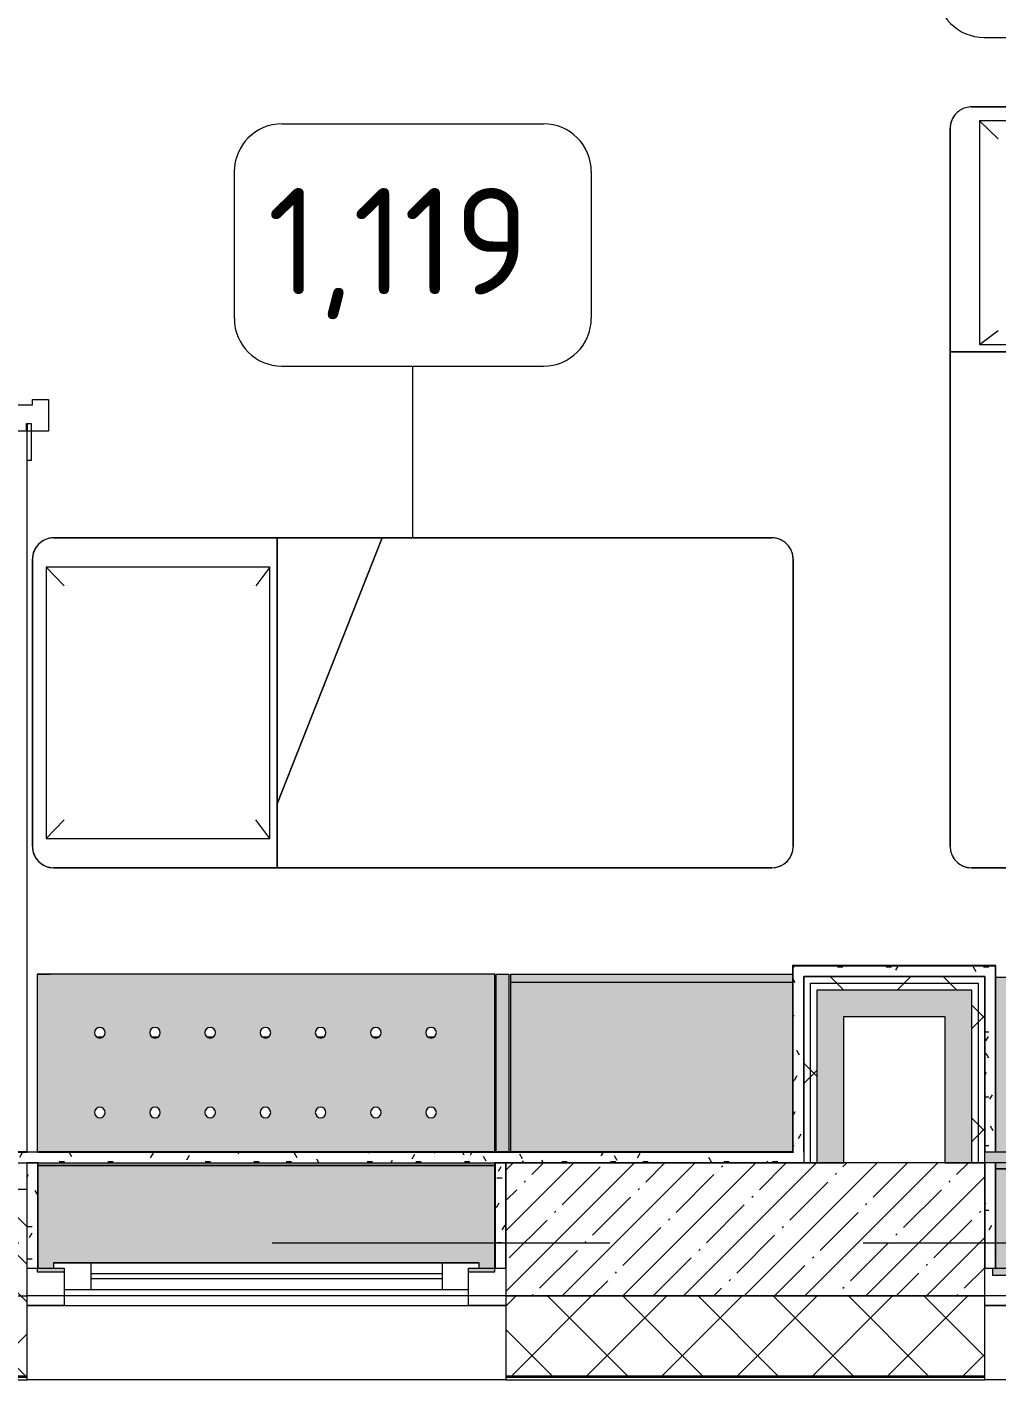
# Model space of a CAD drawing. Header units: millimetres. Extents: x 81566 to 292854, y -8553 to 29000.
# Drawn here: x 119330 to 121153, y -258 to 2285 of the extents above; entities that cross this region are included whole.
import ezdxf

# ---------------------------------------------------------------- set-up
doc = ezdxf.new("R2010")
doc.units = ezdxf.units.MM
doc.linetypes.add('Осевая', pattern=[3175, 635, -476.25, 1587.5, -476.25])
for name, color, linetype, lineweight, true_color in [('A-DOOR-1', 7, 'Continuous', 9, 0xc0c0c0), ('A-DOOR-FRAM-1', 7, 'Continuous', 9, 0xc0c0c0), ('A-WALL-1', 9, 'Continuous', 9, 0x808080), ('A-WALL-FNSH-1', 9, 'Continuous', 9, 0x808080), ('I-FURN-1', 9, 'Continuous', 9, 0x808080), ('M-EQPM-1', 7, 'Continuous', 9, 0xb2b2b2)]:
    doc.layers.add(name, color=color, linetype=linetype, lineweight=lineweight, true_color=true_color)
for name, color, linetype, lineweight in [('A-GLAZ', 7, 'Continuous', 9), ('A-GLAZ-1', 7, 'Continuous', 13), ('A-WALL', 7, 'Continuous', 9), ('I-FURN-IDEN', 7, 'Continuous', 9), ('I-WALL', 7, 'Continuous', 9), ('S-COLS', 7, 'Continuous', 9), ('Знаки', 7, 'Continuous', 9), ('Оси-2', 7, 'Осевая', 9)]:
    doc.layers.add(name, color=color, linetype=linetype, lineweight=lineweight)
doc.styles.add('GOST Common', font='GOST_Common.ttf', dxfattribs={"height": 200})
pattern_1 = [(0, (0, 0), (121.92, 30.48), [10.058, -81.382, 10.058, -81.382, -487.68]), (0, (0, 0), (121.92, 30.48), [-182.88, 10.058, -172.822, 10.058, -81.382, -213.36]), (0, (0, 0), (121.92, 30.48), [-457.2, 10.058, -50.902, 10.058, -142.342]), (120, (45.72, 15.24), (-87.356454, 90.345817), [10.058, -81.382, 10.058, -81.382, -487.68]), (120, (45.72, 15.24), (-87.356454, 90.345817), [-182.88, 10.058, -172.822, 10.058, -81.382, -213.36]), (120, (45.72, 15.24), (-87.356454, 90.345817), [-457.2, 10.058, -50.902, 10.058, -142.342]), (240, (60.96, 76.2), (-34.563546, -120.825817), [10.058, -81.382, 10.058, -81.382, -487.68]), (240, (60.96, 76.2), (-34.563546, -120.825817), [-182.88, 10.058, -172.822, 10.058, -81.382, -213.36]), (240, (60.96, 76.2), (-34.563546, -120.825817), [-457.2, 10.058, -50.902, 10.058, -142.342])]
pattern_2 = [(45, (0, 0), (-106.06602, 106.06602), []), (135, (0, 0), (-106.06602, -106.06602), [])]

# ---------------------------------------------------------------- blocks, each defined once
blk = doc.blocks.new('120_Окно_СКБ_1Ст - 120_Окно_СКБ_1Ст 900х2500_h_ с форточкой-22876038-План расстановки мебели и оборудования 2 этажа в осях 23-33')
at = {"layer": 'A-GLAZ'}
for p, q in [((450, -57), (-450, -57)), ((-430, -127), (-424.4, -127)), ((-330, -107), (330, -107)), ((330, -117), (-330, -117))]:
    blk.add_line(p, q, dxfattribs=at)
at = {"layer": 'A-GLAZ-1'}
for p, q in [((-450, -127), (-450, -57)), ((-450, -57), (-380, -57)), ((-380, -57), (-380, -127)), ((380, -127), (380, -57)), ((380, -57), (450, -57)), ((450, -57), (450, -127)), ((380, -87), (-380, -87)), ((-380, -87), (-380, -127)), ((-330, -137), (-330, -87)), ((330, -137), (330, -87)), ((380, -127), (380, -87)), ((-380, -127), (-450, -127)), ((-380, -127), (-400, -127)), ((-400, -127), (-400, -137)), ((450, -127), (380, -127)), ((400, -127), (380, -127)), ((400, -137), (400, -127)), ((-400, -137), (400, -137)), ((400, -137), (-400, -137))]:
    blk.add_line(p, q, dxfattribs=at)
blk = doc.blocks.new('120_Окно_СКБ_1Ст - 120_Окно_СКБ_1Ст 900х2500_h_ с форточкой-V3-План расстановки мебели и оборудования 2 этажа в осях 23-33')
at = {"layer": 'A-GLAZ'}
for p, q in [((450, -57), (-450, -57)), ((-330, -107), (330, -107)), ((330, -117), (-330, -117))]:
    blk.add_line(p, q, dxfattribs=at)
at = {"layer": 'A-GLAZ-1'}
for p, q in [((-450, -127), (-450, -57)), ((-450, -57), (-380, -57)), ((-380, -57), (-380, -127)), ((380, -127), (380, -57)), ((380, -57), (450, -57)), ((450, -57), (450, -127)), ((380, -87), (-380, -87)), ((-380, -87), (-380, -127)), ((-330, -137), (-330, -87)), ((330, -137), (330, -87)), ((380, -127), (380, -87)), ((-380, -127), (-450, -127)), ((-380, -127), (-400, -127)), ((-400, -127), (-400, -137)), ((450, -127), (380, -127)), ((400, -127), (380, -127)), ((400, -137), (400, -127)), ((-400, -137), (400, -137)), ((400, -137), (-400, -137))]:
    blk.add_line(p, q, dxfattribs=at)
blk = doc.blocks.new('Bed - Small Sizes - 1_119-V51-План расстановки мебели и оборудования 2 этажа в осях 23-33')
at = {"layer": 'I-FURN-1'}
for p, q in [((247.3, 0), (-292.7, 0)), ((-292.7, 0), (247.3, 0)), ((247.3, 0), (-292.7, 0)), ((-292.7, 0), (247.3, 0)), ((-332.7, -40), (-332.7, -460)), ((-332.7, -460), (-332.7, -40)), ((-332.7, -40), (-332.7, -460)), ((-332.7, -460), (-332.7, -40)), ((-277.5, -26.2), (-242.7, -60)), ((232.5, -26.2), (-277.5, -26.2)), ((-277.5, -26.2), (-277.5, -446.2)), ((232.5, -26.2), (-277.5, -26.2)), ((-277.5, -26.2), (-277.5, -446.2)), ((232.5, -26.2), (197.3, -60)), ((232.5, -446.2), (232.5, -26.2)), ((232.5, -446.2), (232.5, -26.2)), ((287.3, -460), (287.3, -40)), ((287.3, -40), (287.3, -460)), ((287.3, -657.7), (287.3, -40)), ((287.3, -40), (287.3, -657.7)), ((-277.5, -446.2), (-242.7, -420)), ((232.5, -446.2), (197.3, -420)), ((-277.5, -446.2), (232.5, -446.2)), ((-277.5, -446.2), (232.5, -446.2)), ((-332.7, -460), (-212.7, -460)), ((-212.7, -460), (-332.7, -460)), ((-332.7, -460), (-332.7, -1390)), ((-332.7, -1390), (-332.7, -460)), ((-332.7, -460), (-212.7, -460)), ((-212.7, -460), (287.3, -460)), ((287.3, -460), (-212.7, -460)), ((287.3, -460), (-212.7, -460)), ((-212.7, -460), (287.3, -657.7)), ((287.3, -657.7), (-212.7, -460)), ((-212.7, -460), (287.3, -460)), ((-212.7, -460), (287.3, -657.7)), ((-212.7, -460), (287.3, -460)), ((287.3, -657.7), (287.3, -460)), ((287.3, -460), (287.3, -657.7)), ((287.3, -1390), (287.3, -657.7)), ((287.3, -657.7), (287.3, -1390)), ((-292.7, -1430), (247.3, -1430)), ((247.3, -1430), (-292.7, -1430))]:
    blk.add_line(p, q, dxfattribs=at)
for centre, start, end in [((-292.7, -40), 90, 180), ((-292.7, -40), 90, 180), ((247.3, -40), 360, 90), ((247.3, -40), 15, 90), ((-292.7, -40), 135, 180), ((-292.7, -40), 150, 165), ((-292.7, -40), 135, 150), ((-292.7, -40), 105, 135), ((-292.7, -40), 120, 135), ((-292.7, -40), 105, 120), ((-292.7, -40), 90, 105), ((-292.7, -40), 90, 105), ((247.3, -40), 75, 90), ((247.3, -40), 0, 90), ((247.3, -40), 60, 75), ((247.3, -40), 45, 60), ((247.3, -40), 30, 45), ((247.3, -40), 15, 30), ((-292.7, -40), 165, 180), ((247.3, -40), 0, 15), ((247.3, -40), 0, 15), ((-292.7, -1390), 180, 270), ((-292.7, -1390), 180, 195), ((247.3, -1390), 270, 0), ((247.3, -1390), 270, 0), ((-292.7, -1390), 195, 210), ((-292.7, -1390), 210, 225), ((-292.7, -1390), 225, 270)]:
    blk.add_arc(centre, 40, start, end, dxfattribs=at)
blk = doc.blocks.new('Bed - Small Sizes - 1_119-V56-План расстановки мебели и оборудования 2 этажа в осях 23-33')
at = {"layer": 'I-FURN-1'}
for p, q in [((247.3, 0), (-292.7, 0)), ((-292.7, 0), (247.3, 0)), ((247.3, 0), (-292.7, 0)), ((-292.7, 0), (247.3, 0)), ((-332.7, -40), (-332.7, -460)), ((-332.7, -460), (-332.7, -40)), ((-332.7, -40), (-332.7, -460)), ((-332.7, -460), (-332.7, -40)), ((-277.5, -26.2), (-242.7, -60)), ((232.5, -26.2), (-277.5, -26.2)), ((-277.5, -26.2), (-277.5, -446.2)), ((232.5, -26.2), (-277.5, -26.2)), ((-277.5, -26.2), (-277.5, -446.2)), ((232.5, -26.2), (197.3, -60)), ((232.5, -446.2), (232.5, -26.2)), ((232.5, -446.2), (232.5, -26.2)), ((287.3, -460), (287.3, -40)), ((287.3, -40), (287.3, -460)), ((287.3, -657.7), (287.3, -40)), ((287.3, -40), (287.3, -657.7)), ((-277.5, -446.2), (-242.7, -420)), ((232.5, -446.2), (197.3, -420)), ((-277.5, -446.2), (232.5, -446.2)), ((-277.5, -446.2), (232.5, -446.2)), ((-332.7, -460), (-212.7, -460)), ((-212.7, -460), (-332.7, -460)), ((-332.7, -460), (-332.7, -1390)), ((-332.7, -1390), (-332.7, -460)), ((-332.7, -460), (-212.7, -460)), ((-212.7, -460), (287.3, -460)), ((287.3, -460), (-212.7, -460)), ((287.3, -460), (-212.7, -460)), ((-212.7, -460), (287.3, -657.7)), ((287.3, -657.7), (-212.7, -460)), ((-212.7, -460), (287.3, -460)), ((-212.7, -460), (287.3, -657.7)), ((-212.7, -460), (287.3, -460)), ((287.3, -657.7), (287.3, -460)), ((287.3, -460), (287.3, -657.7)), ((287.3, -1390), (287.3, -657.7)), ((287.3, -657.7), (287.3, -1390)), ((-292.7, -1430), (247.3, -1430)), ((247.3, -1430), (-292.7, -1430))]:
    blk.add_line(p, q, dxfattribs=at)
for centre, start, end in [((-292.7, -40), 90, 180), ((-292.7, -40), 90, 135), ((247.3, -40), 360, 90), ((247.3, -40), 15, 90), ((-292.7, -40), 90, 180), ((-292.7, -40), 135, 180), ((-292.7, -40), 150, 180), ((-292.7, -40), 90, 150), ((247.3, -40), 0, 90), ((247.3, -40), 15, 90), ((247.3, -40), 0, 15), ((247.3, -40), 0, 15), ((-292.7, -1390), 180, 270), ((-292.7, -1390), 180, 255), ((247.3, -1390), 270, 0), ((247.3, -1390), 300, 0), ((-292.7, -1390), 255, 270), ((247.3, -1390), 270, 300)]:
    blk.add_arc(centre, 40, start, end, dxfattribs=at)
blk = doc.blocks.new('radiator_prado_classic_z_tip_30_po exemplyaru - Classic Z Тип 30-300-V157-План расстановки мебели и оборудования 2 этажа в осях 23-33')
at = {"layer": 'M-EQPM-1'}
for p, q in [((9.8, 164), (0, 164)), ((0, 164), (9.8, 164)), ((113.5, 164), (103.5, 164)), ((103.5, 164), (113.5, 164)), ((217.3, 164), (207.3, 164)), ((207.3, 164), (217.3, 164)), ((321, 164), (311, 164)), ((311, 164), (321, 164)), ((424.8, 164), (414.8, 164)), ((414.8, 164), (424.8, 164)), ((528.5, 164), (518.5, 164)), ((518.5, 164), (528.5, 164)), ((632.3, 164), (622.3, 164)), ((622.3, 164), (632.3, 164))]:
    blk.add_line(p, q, dxfattribs=at)
blk = doc.blocks.new('Зашивка радиатора_ с перфорацией М1_1 - Зашивка радиатора_ с перфорацией М1_1-V229-План расстановки мебели и оборудования 2 этажа в осях 23-33')
at = {"layer": 'Знаки'}
blk.add_hatch(color=256, dxfattribs=at).paths.add_polyline_path([(429, 380), (379, 380), (379, 373), (399, 373), (399, 363), (-401, 363), (-401, 373), (-381, 373), (-381, 380), (-430, 380), (-430, 180), (429, 180), (430, 380)])
h = blk.add_hatch(color=256, dxfattribs=at)
h.paths.add_polyline_path([(294.2, 180), (-430, 180), (-430, 175), (429, 175), (429, 180)])
h.paths.add_polyline_path([(403.7, 155), (-430, 155), (-430, -179.9), (430.2, -179.9), (430.2, 155), (404.1, 155)])
h.paths.add_polyline_path([(-206.5, 90.4), (-201.5, 89), (-197.8, 85.4), (-196.5, 80.4), (-197.8, 75.4), (-201.5, 71.7), (-206.5, 70.4), (-211.5, 71.7), (-215.2, 75.4), (-216.5, 80.4), (-215.2, 85.4), (-211.5, 89), (-209.1, 90)])
h.paths.add_polyline_path([(-102.8, 90.4), (-97.8, 89), (-94.1, 85.4), (-92.8, 80.4), (-94.1, 75.4), (-97.8, 71.7), (-102.8, 70.4), (-107.8, 71.7), (-111.4, 75.4), (-112.8, 80.4), (-111.4, 85.4), (-107.8, 89), (-105.3, 90)])
h.paths.add_polyline_path([(1, 90.4), (6, 89), (9.7, 85.4), (11, 80.4), (9.7, 75.4), (6, 71.7), (1, 70.4), (-4, 71.7), (-7.7, 75.4), (-9, 80.4), (-7.7, 85.4), (-4, 89), (-1.6, 90)])
h.paths.add_polyline_path([(-310.3, 90.4), (-305.3, 89), (-301.6, 85.4), (-300.3, 80.4), (-301.6, 75.4), (-305.3, 71.7), (-310.3, 70.4), (-315.3, 71.7), (-318.9, 75.4), (-320.3, 80.4), (-318.9, 85.4), (-315.3, 89), (-312.8, 90)])
h.paths.add_polyline_path([(208.5, 90.4), (213.5, 89), (217.2, 85.4), (218.5, 80.4), (217.2, 75.4), (213.5, 71.7), (208.5, 70.4), (203.5, 71.7), (199.8, 75.4), (198.5, 80.4), (199.8, 85.4), (203.5, 89), (205.9, 90)])
h.paths.add_polyline_path([(104.7, 90.4), (109.7, 89), (113.4, 85.4), (114.7, 80.4), (113.4, 75.4), (109.7, 71.7), (104.7, 70.4), (99.7, 71.7), (96.1, 75.4), (94.7, 80.4), (96.1, 85.4), (99.7, 89), (102.2, 90)])
h.paths.add_polyline_path([(312.2, 90.4), (317.2, 89), (320.9, 85.4), (322.2, 80.4), (320.9, 75.4), (317.2, 71.7), (312.2, 70.4), (307.2, 71.7), (303.6, 75.4), (302.2, 80.4), (303.6, 85.4), (307.2, 89), (309.7, 90)])
h.paths.add_polyline_path([(-310.3, -59.6), (-305.3, -61), (-301.6, -64.6), (-300.3, -70.1), (-301.6, -74.6), (-305.3, -78.3), (-310.3, -79.6), (-315.3, -78.3), (-318.9, -74.6), (-320.3, -69.6), (-318.9, -64.6), (-315.3, -61), (-312.8, -60)])
h.paths.add_polyline_path([(-206.5, -59.6), (-201.5, -61), (-197.8, -64.6), (-196.6, -70.1), (-197.8, -74.6), (-201.5, -78.3), (-206.5, -79.6), (-211.5, -78.3), (-215.2, -74.6), (-216.5, -69.6), (-215.2, -64.6), (-211.5, -61), (-209.1, -60)])
h.paths.add_polyline_path([(312.2, -59.6), (317.2, -61), (320.9, -64.6), (322.2, -70.1), (320.9, -74.6), (317.2, -78.3), (312.2, -79.6), (307.2, -78.3), (303.6, -74.6), (302.2, -69.6), (303.6, -64.6), (307.2, -61), (309.7, -60)])
h.paths.add_polyline_path([(1, -59.6), (6, -61), (9.7, -64.6), (10.9, -70.1), (9.7, -74.6), (6, -78.3), (1, -79.6), (-4, -78.3), (-7.7, -74.6), (-9, -69.6), (-7.7, -64.6), (-4, -61), (-1.6, -60)])
h.paths.add_polyline_path([(104.7, -59.6), (109.7, -61), (113.4, -64.6), (114.7, -70.1), (113.4, -74.6), (109.7, -78.3), (104.7, -79.6), (99.7, -78.3), (96.1, -74.6), (94.7, -69.6), (96.1, -64.6), (99.7, -61), (102.2, -60)])
h.paths.add_polyline_path([(-102.8, -59.6), (-97.8, -61), (-94.1, -64.6), (-92.8, -70.1), (-94.1, -74.6), (-97.8, -78.3), (-102.8, -79.6), (-107.8, -78.3), (-111.4, -74.6), (-112.8, -69.6), (-111.4, -64.6), (-107.8, -61), (-105.3, -60)])
h.paths.add_polyline_path([(208.5, -59.6), (213.5, -61), (217.2, -64.6), (218.4, -70.1), (217.2, -74.6), (213.5, -78.3), (208.5, -79.6), (203.5, -78.3), (199.8, -74.6), (198.5, -69.6), (199.8, -64.6), (203.5, -61), (205.9, -60)])
for p, q in [((-381, 380), (-430, 380)), ((-430, 380), (-430, 180)), ((430, 380), (379, 380)), ((430, 373), (430, 380)), ((-430, 180), (429, 180)), ((429, 180), (-430, 180)), ((-430, 180), (-430, 175)), ((-430, 155), (-430, -179.9)), ((430.2, -179.9), (430.2, 155)), ((-430, -179.9), (430.2, -179.9))]:
    blk.add_line(p, q, dxfattribs=at)
for centre, start, end in [((-310.3, 80.4), 180, 0), ((-310.3, 80.4), 0, 180), ((-206.5, 80.4), 0, 180), ((-206.5, 80.4), 180, 360), ((-102.8, 80.4), 0, 180), ((-102.8, 80.4), 180, 0), ((1, 80.4), 0, 180), ((1, 80.4), 180, 0), ((104.7, 80.4), 0, 180), ((104.7, 80.4), 180, 360), ((208.5, 80.4), 0, 180), ((208.5, 80.4), 180, 0), ((312.2, 80.4), 0, 180), ((312.2, 80.4), 180, 0), ((-310.3, -69.6), 0, 180), ((-310.3, -69.6), 180, 0), ((-206.5, -69.6), 0, 180), ((-206.5, -69.6), 180, 0), ((-102.8, -69.6), 0, 180), ((-102.8, -69.6), 180, 0), ((1, -69.6), 0, 180), ((1, -69.6), 180, 0), ((104.7, -69.6), 0, 180), ((104.7, -69.6), 180, 0), ((208.5, -69.6), 0, 180), ((208.5, -69.6), 180, 0), ((312.2, -69.6), 0, 180), ((312.2, -69.6), 180, 0)]:
    blk.add_arc(centre, 10, start, end, dxfattribs=at)
blk = doc.blocks.new('Зашивка радиатора_ с перфорацией М1_1 - Зашивка радиатора_ с перфорацией М1_1-V234-План расстановки мебели и оборудования 2 этажа в осях 23-33')
at = {"layer": 'Знаки'}
blk.add_hatch(color=256, dxfattribs=at).paths.add_polyline_path([(374.4, 380), (374.4, 366.8), (394.4, 366.8), (394.4, 356.8), (-405.6, 356.8), (-405.6, 366.8), (-385.6, 366.8), (-385.6, 380), (-430, 380), (-430, 180), (424.4, 180), (424.4, 366.8), (430, 366.8), (430, 380), (394.4, 380)])
h = blk.add_hatch(color=256, dxfattribs=at)
h.paths.add_polyline_path([(424.4, 180), (-430, 180), (-430, 168.8), (424.4, 168.8), (424.4, 178.8)])
h.paths.add_polyline_path([(-389.3, 148.8), (-430, 148.8), (-430, -179.9), (424.4, -179.9), (424.4, 148.3), (-388.3, 148.8)])
h.paths.add_polyline_path([(104.7, 90.4), (109.7, 89), (113.4, 85.4), (114.7, 80.4), (113.4, 75.4), (109.7, 71.7), (104.7, 70.4), (99.7, 71.7), (96.1, 75.4), (94.7, 80.4), (96.1, 85.4), (99.7, 89), (102.2, 90)])
h.paths.add_polyline_path([(1, 90.4), (6, 89), (9.7, 85.4), (11, 80.4), (9.7, 75.4), (6, 71.7), (1, 70.4), (-4, 71.7), (-7.7, 75.4), (-9, 80.4), (-7.7, 85.4), (-4, 89), (-1.6, 90)])
h.paths.add_polyline_path([(-206.5, 90.4), (-201.5, 89), (-197.8, 85.4), (-196.5, 80.4), (-197.8, 75.4), (-201.5, 71.7), (-206.5, 70.4), (-211.5, 71.7), (-215.2, 75.4), (-216.5, 80.4), (-215.2, 85.4), (-211.5, 89), (-209.1, 90)])
h.paths.add_polyline_path([(-310.3, 90.4), (-305.3, 89), (-301.6, 85.4), (-300.3, 80.4), (-301.6, 75.4), (-305.3, 71.7), (-310.3, 70.4), (-315.3, 71.7), (-318.9, 75.4), (-320.3, 80.4), (-318.9, 85.4), (-315.3, 89), (-312.8, 90)])
h.paths.add_polyline_path([(312.2, 90.4), (317.2, 89), (320.9, 85.4), (322.2, 80.4), (320.9, 75.4), (317.2, 71.7), (311.4, 70.5), (307.2, 71.7), (303.6, 75.4), (302.2, 80.4), (303.6, 85.4), (307.2, 89), (311.4, 90.2)])
h.paths.add_polyline_path([(-102.8, 90.4), (-97.8, 89), (-94.1, 85.4), (-92.8, 80.4), (-94.1, 75.4), (-97.8, 71.7), (-102.8, 70.4), (-107.8, 71.7), (-111.4, 75.4), (-112.8, 80.4), (-111.4, 85.4), (-107.8, 89), (-105.3, 90)])
h.paths.add_polyline_path([(208.5, 90.4), (213.5, 89), (217.2, 85.4), (218.5, 80.4), (217.2, 75.4), (213.5, 71.7), (208.5, 70.4), (203.5, 71.7), (199.8, 75.4), (198.5, 80.4), (199.8, 85.4), (203.5, 89), (205.9, 90)])
h.paths.add_polyline_path([(-310.3, -59.6), (-305.3, -61), (-301.6, -64.6), (-300.3, -69.6), (-301.6, -74.6), (-305.3, -78.3), (-310.3, -79.6), (-315.3, -78.3), (-318.9, -74.6), (-320.3, -69.6), (-318.9, -64.6), (-315.3, -61), (-312.8, -60)])
h.paths.add_polyline_path([(104.7, -59.6), (109.7, -61), (113.4, -64.6), (114.7, -69.6), (113.4, -74.6), (109.7, -78.3), (104.7, -79.6), (99.7, -78.3), (96.1, -74.6), (94.7, -69.6), (96.1, -64.6), (99.7, -61), (102.2, -60)])
h.paths.add_polyline_path([(-102.8, -59.6), (-97.8, -61), (-94.1, -64.6), (-92.8, -69.6), (-94.1, -74.6), (-97.8, -78.3), (-102.8, -79.6), (-107.8, -78.3), (-111.4, -74.6), (-112.8, -69.6), (-111.4, -64.6), (-107.8, -61), (-105.3, -60)])
h.paths.add_polyline_path([(-206.5, -59.6), (-201.5, -61), (-197.8, -64.6), (-196.5, -69.6), (-197.8, -74.6), (-201.5, -78.3), (-206.5, -79.6), (-211.5, -78.3), (-215.2, -74.6), (-216.5, -69.6), (-215.2, -64.6), (-211.5, -61), (-209.1, -60)])
h.paths.add_polyline_path([(312.2, -59.6), (317.2, -61), (320.9, -64.6), (322.2, -69.6), (320.9, -74.6), (317.2, -78.3), (311.4, -79.5), (307.2, -78.3), (303.6, -74.6), (302.2, -69.6), (303.6, -64.6), (307.2, -61), (311.4, -59.8)])
h.paths.add_polyline_path([(1, -59.6), (6, -61), (9.7, -64.6), (11, -69.6), (9.7, -74.6), (6, -78.3), (1, -79.6), (-4, -78.3), (-7.7, -74.6), (-9, -69.6), (-7.7, -64.6), (-4, -61), (-1.6, -60)])
h.paths.add_polyline_path([(208.5, -59.6), (213.5, -61), (217.2, -64.6), (218.5, -69.6), (217.2, -74.6), (213.5, -78.3), (208.5, -79.6), (203.5, -78.3), (199.8, -74.6), (198.5, -69.6), (199.8, -64.6), (203.5, -61), (205.9, -60)])
for p, q in [((-385.6, 380), (-430, 380)), ((-430, 380), (-430, 180)), ((430, 380), (374.4, 380)), ((430, 366.8), (430, 380)), ((-430, 180), (424.4, 180)), ((424.4, 180), (-430, 180)), ((-430, 180), (-430, 168.8)), ((-430, 148.8), (-430, -179.9)), ((-430, -179.9), (424.4, -179.9))]:
    blk.add_line(p, q, dxfattribs=at)
for centre, start, end in [((-310.3, 80.4), 180, 0), ((-310.3, 80.4), 0, 180), ((-206.5, 80.4), 0, 180), ((-206.5, 80.4), 180, 360), ((-102.8, 80.4), 0, 180), ((-102.8, 80.4), 180, 0), ((1, 80.4), 0, 180), ((1, 80.4), 180, 0), ((104.7, 80.4), 0, 180), ((104.7, 80.4), 180, 360), ((208.5, 80.4), 0, 180), ((208.5, 80.4), 180, 0), ((312.2, 80.4), 0, 180), ((312.2, 80.4), 180, 0), ((-310.3, -69.6), 0, 180), ((-310.3, -69.6), 180, 0), ((-206.5, -69.6), 0, 180), ((-206.5, -69.6), 180, 0), ((-102.8, -69.6), 0, 180), ((-102.8, -69.6), 180, 0), ((1, -69.6), 0, 180), ((1, -69.6), 180, 0), ((104.7, -69.6), 0, 180), ((104.7, -69.6), 180, 0), ((208.5, -69.6), 0, 180), ((208.5, -69.6), 180, 0), ((312.2, -69.6), 0, 180), ((312.2, -69.6), 180, 0)]:
    blk.add_arc(centre, 10, start, end, dxfattribs=at)
blk = doc.blocks.new('Зашивка без перфорации М3_2_1 - М3_2_10-31134924-План расстановки мебели и оборудования 2 этажа в осях 23-33')
at = {"layer": 'Знаки'}
for points in [[(-411.4, 155), (-411.4, -163.9), (120, -163.9), (120.2, 155), (-96.1, 155)], [(120, -163.9), (-411.4, -163.9), (-411.4, -179.9), (120, -179.9)]]:
    blk.add_hatch(color=256, dxfattribs=at).paths.add_polyline_path(points)
for p, q in [((120.2, -179.9), (120.2, 155)), ((-411.4, -163.9), (120, -163.9)), ((120, -179.9), (120, -163.9)), ((120, -179.9), (-411.4, -179.9))]:
    blk.add_line(p, q, dxfattribs=at)
blk = doc.blocks.new('Зашивка_ опоясывающая панель - Зашивка_ опоясывающая панель Т2_1-V257-План расстановки мебели и оборудования 2 этажа в осях 23-33')
at = {"layer": 'Знаки'}
blk.add_hatch(color=256, dxfattribs=at).paths.add_polyline_path([(-406, -155), (-406, 180), (-430, 180), (-430, -155)])
for p, q in [((-430, -155), (-430, 180)), ((-430, 180), (-406, 180)), ((-406, 180), (-406, -155))]:
    blk.add_line(p, q, dxfattribs=at)
blk = doc.blocks.new('110_Дверь_СКБ_2Ст - Д-5_п__в составе перегородки _не входит в спец__-32680317-План расстановки мебели и оборудования 2 этажа в осях 23-33')
at = {"layer": 'A-DOOR-1'}
for p, q in [((-637.5, -20), (-587.5, -20)), ((-637.5, -420), (-637.5, -20)), ((-587.5, -20), (-587.5, -420)), ((612.5, -20), (662.5, -20)), ((612.5, -920), (612.5, -20)), ((662.5, -20), (662.5, -920)), ((-587.5, -420), (-637.5, -420)), ((662.5, -920), (612.5, -920))]:
    blk.add_line(p, q, dxfattribs=at)
for centre, radius, start, end in [((-637.5, -20), 400, 270, 0), ((662.5, -20), 900, 180, 270)]:
    blk.add_arc(centre, radius, start, end, dxfattribs=at)
at = {"layer": 'A-DOOR-FRAM-1'}
for p, q in [((-687.5, 60), (-627.5, 60)), ((-687.5, -20), (-687.5, 60)), ((-627.5, 60), (-627.5, 30)), ((652.5, 60), (712.5, 60)), ((652.5, 30), (652.5, 60)), ((712.5, 60), (712.5, -20)), ((-742.5, 28), (-672.5, 28)), ((-742.5, 20), (-742.5, 28)), ((-672.5, 28), (-672.5, 20)), ((-637.5, 30), (-637.5, -20)), ((-627.5, 30), (-637.5, 30)), ((662.5, 30), (652.5, 30)), ((662.5, -20), (662.5, 30)), ((697.5, 20), (697.5, 28)), ((697.5, 28), (767.5, 28)), ((767.5, 28), (767.5, 20)), ((-672.5, 20), (-742.5, 20)), ((-687.5, 20), (-672.5, 20)), ((-687.5, 19), (-687.5, 20)), ((-672.5, 19), (-687.5, 19)), ((-672.5, 20), (-672.5, 19)), ((697.5, 19), (697.5, 20)), ((697.5, 20), (712.5, 20)), ((767.5, 20), (697.5, 20)), ((712.5, 19), (697.5, 19)), ((712.5, 20), (712.5, 19)), ((-742.5, -20), (-672.5, -20)), ((-742.5, -28), (-742.5, -20)), ((-637.5, -20), (-687.5, -20)), ((-672.5, -20), (-672.5, -28)), ((712.5, -20), (662.5, -20)), ((697.5, -28), (697.5, -20)), ((697.5, -20), (767.5, -20)), ((767.5, -20), (767.5, -28)), ((-672.5, -28), (-742.5, -28)), ((767.5, -28), (697.5, -28))]:
    blk.add_line(p, q, dxfattribs=at)
blk = doc.blocks.new('Зашивка_ торцевая панель - Зашивка_ торцевая панель Т2-31135790-План расстановки мебели и оборудования 2 этажа в осях 23-33')
at = {"layer": 'Знаки'}
blk.add_hatch(color=256, dxfattribs=at).paths.add_polyline_path([(-406, 179.9), (-406, 180), (-430, 179.9)])
blk.add_line((-430, 180), (-406, 180), dxfattribs=at)
blk = doc.blocks.new('Марка_Мебель - В прямоуг_Balcon_Марка-25523697-План расстановки мебели и оборудования 2 этажа в осях 23-33')
at = {"layer": 'I-FURN-IDEN'}
for p, q in [((-2.455, 2.278), (2.455, 2.278)), ((-3.355, 1.378), (-3.355, -1.384)), ((3.355, 1.378), (3.355, -1.378)), ((-2.461, -2.278), (2.455, -2.278))]:
    blk.add_line(p, q, dxfattribs=at)
for centre, radius, start, end in [((-2.455, 1.378), 0.9, 90, 180), ((2.455, 1.378), 0.9, 0, 90), ((-2.461, -1.384), 0.893, 180, 270), ((2.455, -1.378), 0.9, 270, 0)]:
    blk.add_arc(centre, radius, start, end, dxfattribs=at)

msp = doc.modelspace()

# ---------------------------------------------------------------- hatches: boundary and pattern name
at = {"layer": 'A-WALL'}
h = msp.add_hatch(dxfattribs=at)
h.set_pattern_fill('FP_3', color=256, style=0, pattern_type=2)
h.set_pattern_definition([(135, (0, 0), (-35.35534, -35.35534), [])])
h.paths.add_polyline_path([(122030, -100), (122830, -100), (122830, 100), (122030, 100)])
h.paths.add_polyline_path([(119330, -100), (119330, 100), (118830, 100), (118830, -100), (119161.4, -100)])
h.paths.add_polyline_path([(113665.1, -100), (113680, -100), (113680, 100), (113430, 100), (113430, -100)])
h.paths.add_polyline_path([(115630, -100), (115630, 100), (114580, 100), (114580, -100), (115605, -100)])
h.paths.add_polyline_path([(110108.7, -100), (110230, -100), (110230, 100), (108930, 100), (108930, -100), (109785.4, -100)])
h.paths.add_polyline_path([(103780, -100), (104830, -100), (104830, 100), (103780, 100)])
h.paths.add_polyline_path([(102880, -100), (102880, 100), (102630, 100), (102630, -100), (102672.5, -100)])
h.paths.add_polyline_path([(101379.2, -100), (101730, -100), (101730, 100), (100830, 100), (100830, -100), (101055.9, -100)])
h.paths.add_polyline_path([(98792.7, -100), (99030, -100), (99030, 100), (95680, 100), (95680, -100), (98469.4, -100)])
h.paths.add_polyline_path([(94780, -100), (94780, 100), (94530, 100), (94530, -100), (94589.6, -100)])
h.paths.add_polyline_path([(92649.8, -100), (92730, -100), (92730, 100), (91930, 100), (91930, -100), (92326.4, -100)])
h = msp.add_hatch(dxfattribs=at)
h.set_pattern_fill('FP_1', color=256, style=0, pattern_type=2)
h.set_pattern_definition([(45, (0, 0), (-70.71068, 70.71068), []), (135, (0, 0), (-70.71068, -70.71068), [])])
h.paths.add_polyline_path([(125080, -250), (125080, -100), (123730, -100), (123730, -250)])
h.paths.add_polyline_path([(122830, -250), (122830, -100), (122030, -100), (122030, -250)])
h.paths.add_polyline_path([(121130, -250), (121130, -100), (120230, -100), (120230, -250), (120778, -250)])
h.paths.add_polyline_path([(119330, -250), (119330, -100), (117930, -100), (117930, -250)])
h.paths.add_polyline_path([(114580, -250), (115630, -250), (115630, -100), (114580, -100), (114580, -126.6)])
h.paths.add_polyline_path([(113680, -250), (113680, -100), (112530, -100), (112530, -250)])
h.paths.add_polyline_path([(110230, -250), (110230, -100), (108930, -100), (108930, -250)])
h.paths.add_polyline_path([(108030, -250), (108030, -100), (107130, -100), (107130, -250)])
h.paths.add_polyline_path([(104830, -250), (104830, -100), (103780, -100), (103780, -250)])
h.paths.add_polyline_path([(102880, -250), (102880, -100), (100830, -100), (100830, -250)])
h.paths.add_polyline_path([(99930, -250), (99930, -100), (95680, -100), (95680, -250)])
h.paths.add_polyline_path([(94780, -250), (94780, -100), (93630, -100), (93630, -250)])
h.paths.add_polyline_path([(91930, -250), (92730, -250), (92730, -100), (91930, -100), (91930, -126.6)])
h.paths.add_polyline_path([(91030, -250), (91030, -100), (89210, -100), (89210, -250), (89739.9, -250)])
at = {"layer": 'I-WALL'}
h = msp.add_hatch(dxfattribs=at)
h.set_pattern_fill('FP_41', color=256, style=0, pattern_type=2)
h.set_pattern_definition(pattern_1)
h.paths.add_polyline_path([(120790, 170), (120790, 520), (120770, 520), (120770, 170), (120778, 170)])
h = msp.add_hatch(dxfattribs=at)
h.set_pattern_fill('FP_41', color=256, style=0, pattern_type=2)
h.set_pattern_definition(pattern_1)
h.paths.add_polyline_path([(121130, 500), (121150, 500), (121150, 520), (120790, 520), (120790, 500), (121101.3, 500)])
h = msp.add_hatch(dxfattribs=at)
h.set_pattern_fill('FP_42', color=256, style=0, pattern_type=2)
h.set_pattern_definition(pattern_2)
h.paths.add_polyline_path([(121117.5, 487.5), (121117.5, 500), (120790, 500), (120790, 487.5), (121105, 487.5)])
h = msp.add_hatch(dxfattribs=at)
h.set_pattern_fill('FP_42', color=256, style=0, pattern_type=2)
h.set_pattern_definition(pattern_2)
h.paths.add_polyline_path([(120802.5, 150), (120802.5, 487.5), (120790, 487.5), (120790, 150)])
h = msp.add_hatch(dxfattribs=at)
h.set_pattern_fill('FP_42', color=256, style=0, pattern_type=2)
h.set_pattern_definition(pattern_2)
h.paths.add_polyline_path([(121055, 475), (121105, 475), (121105, 487.5), (120802.5, 487.5), (120802.5, 475), (120815, 475)])
h = msp.add_hatch(dxfattribs=at)
h.set_pattern_fill('FP_42', color=256, style=0, pattern_type=2)
h.set_pattern_definition(pattern_2)
h.paths.add_polyline_path([(121105, 150), (121117.5, 150), (121117.5, 487.5), (121105, 487.5), (121105, 395.1)])
h = msp.add_hatch(dxfattribs=at)
h.set_pattern_fill('FP_42', color=256, style=0, pattern_type=2)
h.set_pattern_definition(pattern_2)
h.paths.add_polyline_path([(121117.5, 150), (121130, 150), (121130, 500), (121117.5, 500), (121117.5, 395.1)])
h = msp.add_hatch(dxfattribs=at)
h.set_pattern_fill('FP_41', color=256, style=0, pattern_type=2)
h.set_pattern_definition(pattern_1)
h.paths.add_polyline_path([(121150, 170.5), (121150, 500), (121130, 500), (121130, 170.5)])
h = msp.add_hatch(dxfattribs=at)
h.set_pattern_fill('FP_42', color=256, style=0, pattern_type=2)
h.set_pattern_definition(pattern_2)
h.paths.add_polyline_path([(120802.5, 150), (120815, 150), (120815, 475), (120802.5, 475), (120802.5, 395.1)])
for points in [[(121055, 425), (121055, 475), (120815, 475), (120815, 425), (120865, 425)], [(121101.3, 150), (121105, 150), (121105, 475), (121055, 475), (121055, 150)], [(120865, 150), (120865, 425), (120815, 425), (120815, 150)]]:
    msp.add_hatch(color=256, dxfattribs=at).paths.add_polyline_path(points)
h = msp.add_hatch(dxfattribs=at)
h.set_pattern_fill('FP_41', color=256, style=0, pattern_type=2)
h.set_pattern_definition(pattern_1)
h.paths.add_polyline_path([(120293, 150), (120790, 150), (120790, 170), (119290, 170), (119290, 150), (120131.4, 150)])
h = msp.add_hatch(dxfattribs=at)
h.set_pattern_fill('FP_41', color=256, style=0, pattern_type=2)
h.set_pattern_definition(pattern_1)
h.paths.add_polyline_path([(123364.5, 150), (124830, 150), (124830, 170), (121130, 170), (121130, 150), (123202.9, 150)])
h = msp.add_hatch(dxfattribs=at)
h.set_pattern_fill('FP_41', color=256, style=0, pattern_type=2)
h.set_pattern_definition(pattern_1)
h.paths.add_polyline_path([(119350, -48), (119350, 150), (119330, 150), (119330, -48)])
h = msp.add_hatch(dxfattribs=at)
h.set_pattern_fill('FP_41', color=256, style=0, pattern_type=2)
h.set_pattern_definition(pattern_1)
h.paths.add_polyline_path([(120230, -48), (120230, 150), (120210, 150), (120210, -48)])
h = msp.add_hatch(dxfattribs=at)
h.set_pattern_fill('FP_41', color=256, style=0, pattern_type=2)
h.set_pattern_definition(pattern_1)
h.paths.add_polyline_path([(121150, -48), (121150, 150), (121130, 150), (121130, -48)])
at = {"layer": 'S-COLS'}
h = msp.add_hatch(dxfattribs=at)
h.set_pattern_fill('FP_2', color=256, style=0, pattern_type=2)
h.set_pattern_definition([(45, (0, 0), (-57.024626, 57.024626), []), (45, (57.025, 0), (-57.024626, 57.024626), [100.806, -20.161, 3.353, -16.808])])
h.paths.add_polyline_path([(120454.7, -100), (121130, -100), (121130, 150), (120230, 150), (120230, -100)])

# ---------------------------------------------------------------- linework, layer by layer
at = {"layer": 'A-WALL'}
for p, q in [((120802.5, 487.5), (121117.5, 487.5)), ((120802.5, 150), (120802.5, 487.5)), ((121117.5, 487.5), (121117.5, 150)), ((120815, 475), (121105, 475)), ((120815, 150), (120815, 475)), ((121105, 475), (121105, 150)), ((117910, -100), (119330, -100)), ((118830, -100), (119330, -100)), ((117930, -250), (119330, -250)), ((117930, -253), (119330, -253)), ((120230, -250), (121130, -250)), ((120230, -253), (121130, -253)), ((120230, -258), (119330, -258)), ((122030, -258), (121130, -258))]:
    msp.add_line(p, q, dxfattribs=at)
at = {"layer": 'A-WALL-1'}
for p, q in [((119330, 170), (119330, 1470)), ((121150, 520), (120770, 520)), ((121150, 170.5), (121150, 520)), ((121130, 500), (120790, 500)), ((120790, 500), (120790, 150)), ((120790, 170), (120790, 500)), ((120790, 500), (121130, 500)), ((121130, 150), (121130, 500)), ((121130, 500), (121130, 170.5)), ((120865, 425), (121055, 425)), ((120865, 150), (120865, 425)), ((121055, 425), (121055, 150)), ((120770, 170), (115650, 170)), ((120770, 171), (120770, 170)), ((121130, 170.5), (121150, 170.5)), ((124810, 170), (121130, 170)), ((115630, 150), (120865, 150)), ((119330, -250), (119330, 150)), ((119350, 150), (119330, 150)), ((119350, -48), (119350, 150)), ((120230, 150), (120210, 150)), ((120210, 150), (120210, -48)), ((120230, -48), (120230, 150)), ((121055, 150), (121130, 150)), ((124659.5, 150), (121130, 150)), ((121130, 150), (121130, -48)), ((121150, -48), (121150, 150)), ((119330, 100), (118830, 100)), ((119330, -48), (119350, -48)), ((120210, -48), (120230, -48)), ((121130, -48), (121150, -48)), ((121130, -100), (120230, -100)), ((120230, -100), (120230, -250)), ((121130, -250), (121130, -100))]:
    msp.add_line(p, q, dxfattribs=at)
at = {"layer": 'A-WALL-FNSH-1'}
for p, q in [((120769, 521), (120769, 171)), ((121151, 521), (120769, 521)), ((120770, 171), (120770, 520)), ((121151, 170.5), (121151, 521)), ((115650, 170), (119330.5, 170)), ((119330.5, 171), (115651, 171)), ((119330.5, 170), (119330.5, 171)), ((120769, 171), (119350.5, 171)), ((119350.5, 171), (119350.5, 170)), ((119350.5, 170), (120770.5, 170)), ((120770.5, 171), (120770, 171)), ((120770.5, 170), (120770.5, 171)), ((121150, 170.5), (121151, 170.5)), ((119351, 150), (119350, 150)), ((119351, -48), (119351, 150)), ((120210, 150), (120209, 150)), ((120209, 150), (120209, -48)), ((121151, -48), (121151, 150)), ((119350, -48), (119351, -48)), ((120209, -48), (120210, -48)), ((121150, -48), (121151, -48)), ((119330, -258), (119330, -250)), ((120230, -250), (120230, -258)), ((121130, -258), (121130, -250)), ((117930, -258), (119330, -258)), ((120230, -258), (121130, -258))]:
    msp.add_line(p, q, dxfattribs=at)
at = {"layer": 'I-FURN-IDEN'}
msp.add_line((120055, 1324.7), (120055, 1647.5), dxfattribs=at)
at = {"layer": 'I-WALL'}
for p, q in [((120230, -100), (119330, -100)), ((122030, -100), (121130, -100))]:
    msp.add_line(p, q, dxfattribs=at)
at = {"layer": 'S-COLS'}
for p, q in [((121130, 150), (120230, 150)), ((120230, 150), (120230, -100)), ((121130, -100), (121130, 150)), ((120230, -100), (121130, -100))]:
    msp.add_line(p, q, dxfattribs=at)
at = {"layer": 'Оси-2'}
msp.add_line((84865.6, 0), (122760, 0), dxfattribs=at)

# ---------------------------------------------------------------- block references
at = {"layer": 'A-DOOR-1', "rotation": 270}
msp.add_blockref('110_Дверь_СКБ_2Ст - Д-5_п__в составе перегородки _не входит в спец__-32680317-План расстановки мебели и оборудования 2 этажа в осях 23-33', (119310, 2237.5), dxfattribs=at)
at = {"layer": 'A-GLAZ', "rotation": 180}
for name, p in [('120_Окно_СКБ_1Ст - 120_Окно_СКБ_1Ст 900х2500_h_ с форточкой-V3-План расстановки мебели и оборудования 2 этажа в осях 23-33', (119780, -175)), ('120_Окно_СКБ_1Ст - 120_Окно_СКБ_1Ст 900х2500_h_ с форточкой-22876038-План расстановки мебели и оборудования 2 этажа в осях 23-33', (121580, -175))]:
    msp.add_blockref(name, p, dxfattribs=at)
at = {"layer": 'I-FURN-1'}
msp.add_blockref('Bed - Small Sizes - 1_119-V51-План расстановки мебели и оборудования 2 этажа в осях 23-33', (121397.8, 2134.7), dxfattribs=at)
at = {"layer": 'I-FURN-1', "rotation": 89.99999999999967}
msp.add_blockref('Bed - Small Sizes - 1_119-V56-План расстановки мебели и оборудования 2 этажа в осях 23-33', (119340, 1037.4), dxfattribs=at)
at = {"layer": 'I-FURN-IDEN', "xscale": 99.99999999999993, "yscale": 99.99999999999993, "zscale": 99.99999999999993}
for p in [(121375.2, 2493.1), (120055, 1875.3)]:
    msp.add_blockref('Марка_Мебель - В прямоуг_Balcon_Марка-25523697-План расстановки мебели и оборудования 2 этажа в осях 23-33', p, dxfattribs=at)
at = {"layer": 'M-EQPM-1'}
msp.add_blockref('radiator_prado_classic_z_tip_30_po exemplyaru - Classic Z Тип 30-300-V157-План расстановки мебели и оборудования 2 этажа в осях 23-33', (119462, 222), dxfattribs=at)
at = {"layer": 'Знаки', "rotation": 180}
for name, p in [('Зашивка радиатора_ с перфорацией М1_1 - Зашивка радиатора_ с перфорацией М1_1-V229-План расстановки мебели и оборудования 2 этажа в осях 23-33', (119779, 325)), ('Зашивка без перфорации М3_2_1 - М3_2_10-31134924-План расстановки мебели и оборудования 2 этажа в осях 23-33', (120358.6, 325)), ('Зашивка радиатора_ с перфорацией М1_1 - Зашивка радиатора_ с перфорацией М1_1-V234-План расстановки мебели и оборудования 2 этажа в осях 23-33', (121574.4, 318.8))]:
    msp.add_blockref(name, p, dxfattribs=at)
at = {"layer": 'Знаки'}
for name, p in [('Зашивка_ торцевая панель - Зашивка_ торцевая панель Т2-31135790-План расстановки мебели и оборудования 2 этажа в осях 23-33', (119780.3, 325)), ('Зашивка_ опоясывающая панель - Зашивка_ опоясывающая панель Т2_1-V257-План расстановки мебели и оборудования 2 этажа в осях 23-33', (120641.6, 325))]:
    msp.add_blockref(name, p, dxfattribs=at)

# ---------------------------------------------------------------- texts
at = {"layer": 'I-FURN-IDEN', "insert": (119782, 1982.3), "char_height": 200, "width": 625.316, "attachment_point": 1, "style": 'GOST Common'}
msp.add_mtext('1,119', dxfattribs=at)

doc.saveas('drawing.dxf')
